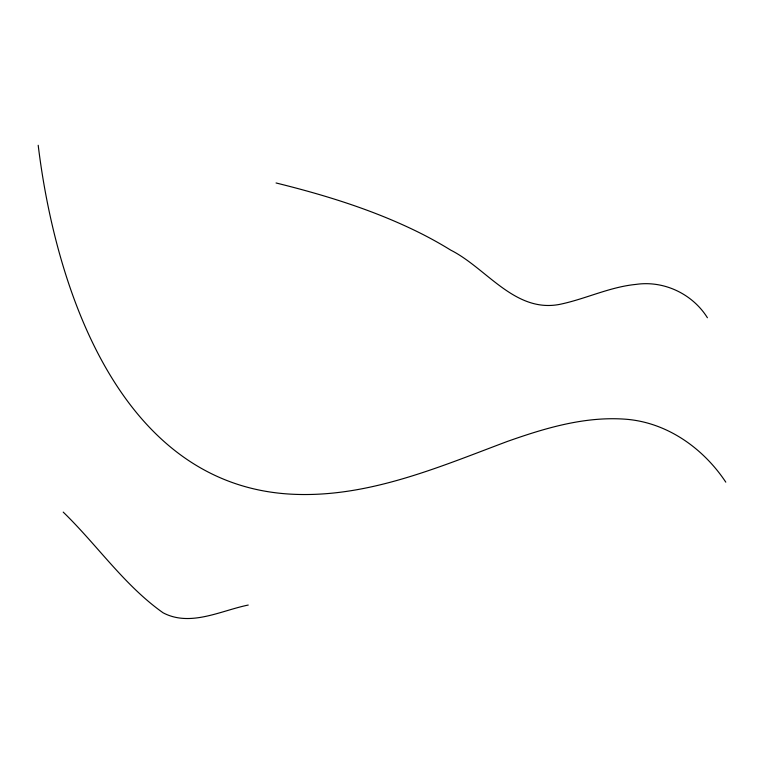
<?xml version="1.0" encoding="UTF-8"?>
<svg xmlns="http://www.w3.org/2000/svg" width="764" height="764" viewBox="0 0 764 764"><rect width="100%" height="100%" fill="white"/><g stroke="black" fill="none" stroke-linecap="round" stroke-linejoin="round"><path stroke-width="1.15" d="M248.243 605.05C220.844 610.598 190.398 627.187 163.095 612.804C124.312 585.386 97.095 544.923 63.211 512.1M276.062 182.968C325.875 195.259 375.325 210.539 421.289 233.641A408.501 235.847 0 0 1 450.76 250.143C486.534 268.174 514.745 313.059 559.63 304.387C585.405 299.077 609.51 286.987 635.915 284.409C663.868 280.292 692.461 293.844 707.416 317.748M725.8 482.151C702.995 447.742 666.017 421.671 624.026 419.102C583.906 416.466 544.703 428.232 507.306 441.458C439.357 466.938 369.938 496.953 295.849 494.375C121.18 488.454 55.734 289.623 38.2 145.275"/></g></svg>
